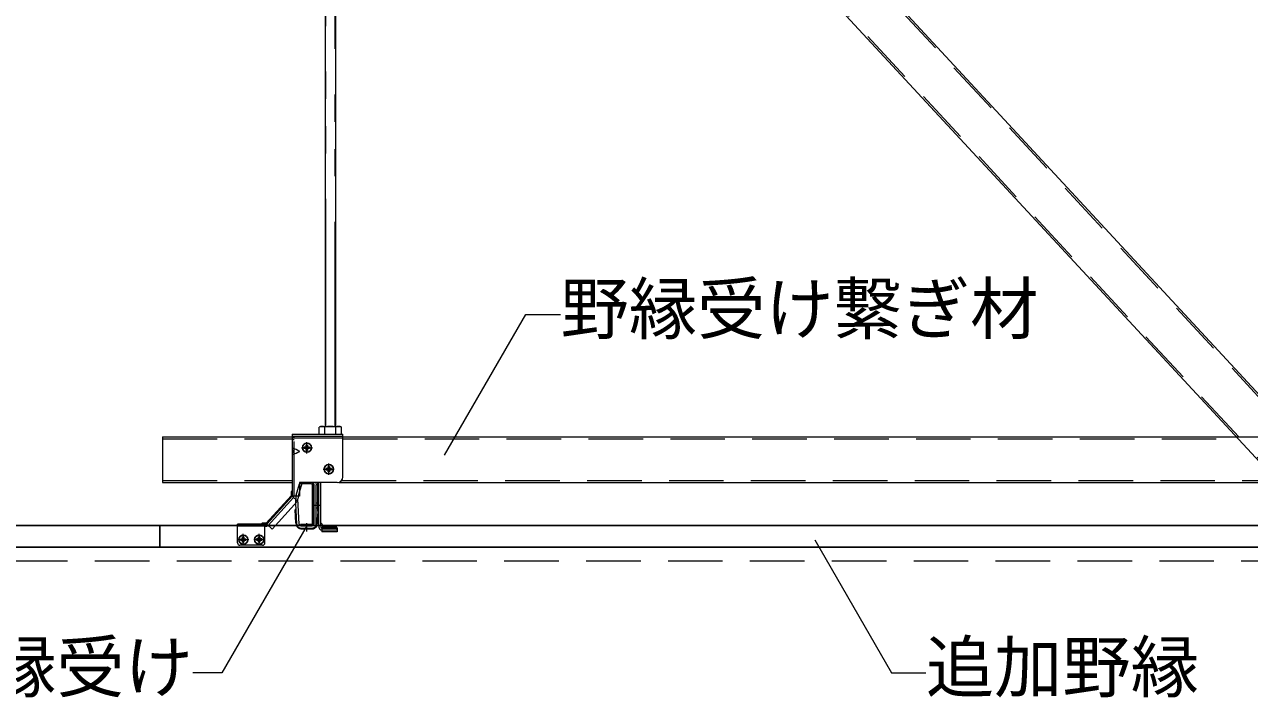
# Model space of a CAD drawing. Units: millimetres on the paper, with parts at other scales. Extents: x -195 to 195, y -140 to 138.
# Drawn here: x -181.28 to -154.35, y -33.23 to -18.44 of the extents above; entities that cross this region are included whole.
import ezdxf
from ezdxf.enums import TextEntityAlignment as Align

# ---------------------------------------------------------------- set-up
doc = ezdxf.new("R2010")
doc.units = ezdxf.units.MM
for name, pattern in [('CHAIN1', [8, 5, -1, 1, -1]), ('DASHED1', [1.8, 1.2, -0.6]), ('DOUBLE_CHAIN1', [8.8, 5, -1, 0.6, -0.6, 0.6, -1])]:
    doc.linetypes.add(name, pattern=pattern)
for name, color, linetype, lineweight in [('7-0_中心線', 4, 'CHAIN1', 9), ('7-1_吊り材', 7, 'Continuous', 18), ('7-2_野縁受け', 3, 'Continuous', 18), ('7-3_野縁', 2, 'Continuous', 25), ('7-4_ブレース・補強材', 3, 'DASHED1', 18), ('7-5_寸法', 4, 'Continuous', 9), ('7-6_文字', 3, 'Continuous', 18), ('7-B_補強金具・金具・その他', 3, 'Continuous', 18), ('7-C_ビス・アンカーボルト・強調図形', 2, 'Continuous', 25), ('7-D_パネル', 4, 'Continuous', 9)]:
    doc.layers.add(name, color=color, linetype=linetype, lineweight=lineweight)
doc.styles.add('ＭＳ ゴシック', font='')
doc.styles.get('ＭＳ ゴシック').set_extended_font_data('MS Gothic')

msp = doc.modelspace()

# ---------------------------------------------------------------- linework, layer by layer
at = {"layer": '7-0_中心線'}
for p, q in [((-175.069, -27.869), (-175.069, -27.619)), ((-175.19, -27.745), (-174.948, -27.745)), ((-174.708, -28.215), (-174.466, -28.215)), ((-174.587, -28.339), (-174.587, -28.089)), ((-174.946, -29.01), (-174.754, -29.01)), ((-175.078, -29.406), (-175.078, -29.588)), ((-176.589, -29.763), (-176.347, -29.763)), ((-176.468, -29.887), (-176.468, -29.637)), ((-176.239, -29.763), (-175.997, -29.763)), ((-176.118, -29.887), (-176.118, -29.637))]:
    msp.add_line(p, q, dxfattribs=at)
at = {"layer": '7-1_吊り材'}
for p, q in [((-174.667, -5.178), (-174.667, -27.274)), ((-174.442, -5.178), (-174.442, -27.274)), ((-174.767, -27.274), (-174.8, -27.293)), ((-174.8, -27.351), (-174.8, -27.293)), ((-174.8, -27.449), (-174.8, -27.351)), ((-174.767, -27.274), (-174.342, -27.274)), ((-174.677, -27.351), (-174.677, -27.293)), ((-174.677, -27.449), (-174.677, -27.351)), ((-174.432, -27.351), (-174.432, -27.293)), ((-174.432, -27.449), (-174.432, -27.351)), ((-174.342, -27.274), (-174.31, -27.293)), ((-174.31, -27.351), (-174.31, -27.293)), ((-174.31, -27.449), (-174.31, -27.351)), ((-175.23, -28.715), (-175.168, -28.51)), ((-175.23, -28.534), (-175.23, -28.534)), ((-175.229, -28.54), (-175.22, -28.51)), ((-174.924, -28.51), (-174.913, -28.568)), ((-174.874, -28.51), (-174.863, -28.568)), ((-174.826, -29.117), (-174.826, -28.51)), ((-174.913, -28.568), (-174.913, -29.423)), ((-174.863, -29.423), (-174.863, -28.568)), ((-175.314, -28.881), (-175.314, -28.871)), ((-175.292, -29.426), (-175.311, -28.962)), ((-175.242, -29.424), (-175.265, -28.869)), ((-175.313, -29.405), (-175.325, -29.11)), ((-174.913, -29.236), (-174.913, -29.235)), ((-174.838, -29.413), (-174.838, -29.278)), ((-174.827, -29.142), (-174.837, -29.245)), ((-174.863, -29.37), (-174.863, -29.369))]:
    msp.add_line(p, q, dxfattribs=at)
at = {"layer": '7-1_吊り材', "linetype": 'DOUBLE_CHAIN1'}
for p, q in [((-174.653, -27.274), (-174.653, -5.178)), ((-174.456, -5.178), (-174.456, -27.274))]:
    msp.add_line(p, q, dxfattribs=at)
at = {"layer": '7-1_吊り材', "linetype": 'DASHED1'}
for p, q in [((-175.304, -28.789), (-175.23, -28.541)), ((-175.256, -28.803), (-175.23, -28.715)), ((-175.311, -28.962), (-175.314, -28.881)), ((-174.863, -28.954), (-174.826, -28.954)), ((-174.863, -29.066), (-174.826, -29.066)), ((-175.205, -29.46), (-174.951, -29.46)), ((-175.205, -29.51), (-174.951, -29.51)), ((-175.188, -29.525), (-174.951, -29.525)), ((-175.128, -29.51), (-175.128, -29.525)), ((-175.028, -29.51), (-175.028, -29.525)), ((-175.003, -29.51), (-175.005, -29.51))]:
    msp.add_line(p, q, dxfattribs=at)
at = {"layer": '7-1_吊り材'}
for centre, radius, start, end in [((-174.72, -27.443), 0.17, 96.3429, 118.0413), ((-174.743, -27.396), 0.122, 57.5712, 88.0446), ((-174.555, -27.679), 0.405, 72.412, 107.588), ((-174.367, -27.396), 0.122, 91.9554, 122.4288), ((-174.39, -27.443), 0.17, 61.9587, 83.6571), ((-175.065, -28.861), 0.25, 168.3445, 182.3187), ((-175.065, -28.861), 0.2, 165.3726, 182.3187), ((-175.251, -29.135), 0.078, 134.9801, 161.3976), ((-174.463, -29.278), 0.375, 175, 180), ((-175.076, -29.117), 0.25, 354.294, 0), ((-175.188, -29.4), 0.125, 182.3187, 208.6854), ((-175.205, -29.423), 0.0875, 182.3187, 205.3769), ((-175.205, -29.423), 0.0375, 182.3187, 270), ((-174.951, -29.423), 0.0375, 270, 0), ((-174.951, -29.423), 0.0875, 334.6231, 0), ((-174.951, -29.413), 0.113, 335.025, 0)]:
    msp.add_arc(centre, radius, start, end, dxfattribs=at)
at = {"layer": '7-1_吊り材', "linetype": 'DASHED1'}
for centre, radius, start, end in [((-175.065, -28.861), 0.25, 163.2308, 168.3445), ((-175.065, -28.861), 0.2, 163.2308, 165.3726), ((-175.188, -29.4), 0.125, 208.6854, 270), ((-175.205, -29.423), 0.0875, 205.3769, 270), ((-174.951, -29.423), 0.0875, 270, 334.6231), ((-174.951, -29.413), 0.113, 270, 335.025)]:
    msp.add_arc(centre, radius, start, end, dxfattribs=at)
at = {"layer": '7-2_野縁受け'}
for p, q in [((-178.244, -27.505), (-175.352, -27.505)), ((-178.244, -27.505), (-178.244, -28.505)), ((-174.279, -27.505), (-154.643, -27.505)), ((-178.244, -28.505), (-175.392, -28.505)), ((-175.213, -28.51), (-174.968, -28.51)), ((-175.213, -28.51), (-175.213, -28.54)), ((-174.968, -28.54), (-175.213, -28.54)), ((-174.369, -28.505), (-152.892, -28.505)), ((-174.943, -29.405), (-174.943, -28.565)), ((-174.914, -29.405), (-174.914, -28.565)), ((-175.213, -29.43), (-175.213, -29.46)), ((-174.968, -29.43), (-175.213, -29.43)), ((-174.968, -29.46), (-175.213, -29.46))]:
    msp.add_line(p, q, dxfattribs=at)
at = {"layer": '7-2_野縁受け', "linetype": 'DASHED1'}
for p, q in [((-178.244, -27.545), (-175.392, -27.545)), ((-174.279, -27.545), (-154.606, -27.545)), ((-154.643, -27.505), (-153.28, -27.505)), ((-178.244, -28.465), (-175.392, -28.465)), ((-174.308, -28.465), (-152.892, -28.465))]:
    msp.add_line(p, q, dxfattribs=at)
at = {"layer": '7-2_野縁受け'}
for centre, radius, start, end in [((-174.968, -28.565), 0.055, 360, 90), ((-174.968, -28.565), 0.025, 360, 90), ((-174.968, -29.405), 0.025, 270, 360), ((-174.968, -29.405), 0.055, 270, 360)]:
    msp.add_arc(centre, radius, start, end, dxfattribs=at)
at = {"layer": '7-3_野縁'}
for p, q in [((-178.304, -29.455), (-181.53, -29.455)), ((-125.865, -29.455), (-178.304, -29.455)), ((-178.304, -29.93), (-125.865, -29.93))]:
    msp.add_line(p, q, dxfattribs=at)
msp.add_lwpolyline([(-178.304, -29.455), (-178.304, -29.93), (-181.53, -29.93)], dxfattribs=at)
at = {"layer": '7-4_ブレース・補強材'}
for p, q in [((-173.075, -6.187), (-152.998, -27.869)), ((-173.746, -6.817), (-153.673, -28.494))]:
    msp.add_line(p, q, dxfattribs=at)
at = {"layer": '7-5_寸法', "color": 3, "lineweight": 18}
for p, q in [((-173.046, -6.16), (-152.968, -27.842)), ((-173.775, -6.844), (-153.702, -28.521))]:
    msp.add_line(p, q, dxfattribs=at)
at = {"layer": '7-6_文字', "color": 7}
for p, q in [((-163.905, -29.768), (-162.216, -32.693)), ((-162.216, -32.693), (-161.462, -32.693))]:
    msp.add_line(p, q, dxfattribs=at)
for points in [[(-172.043, -27.906), (-170.26, -24.818), (-169.492, -24.818)], [(-175.061, -29.443), (-176.937, -32.693), (-177.578, -32.693)]]:
    msp.add_lwpolyline(points, dxfattribs=at)
at = {"layer": '7-B_補強金具・金具・その他'}
for p, q in [((-175.392, -27.449), (-175.392, -27.489)), ((-175.392, -27.449), (-174.279, -27.449)), ((-174.279, -28.385), (-174.279, -27.449)), ((-175.392, -27.489), (-174.279, -27.489)), ((-175.392, -27.529), (-174.279, -27.529)), ((-175.392, -27.529), (-175.352, -27.529)), ((-175.392, -27.529), (-175.392, -28.81)), ((-175.352, -27.529), (-175.352, -27.489)), ((-174.279, -27.529), (-174.279, -27.529)), ((-175.23, -28.51), (-175.23, -28.81)), ((-174.404, -28.51), (-175.23, -28.51)), ((-174.805, -29.46), (-174.805, -28.51)), ((-174.764, -29.46), (-174.764, -28.51)), ((-175.963, -29.4), (-175.417, -28.8)), ((-175.952, -29.425), (-175.392, -28.81)), ((-175.23, -28.81), (-175.392, -28.81)), ((-175.272, -28.92), (-175.392, -28.81)), ((-174.805, -29.258), (-174.805, -28.568)), ((-175.832, -29.535), (-175.272, -28.92)), ((-175.952, -29.425), (-176.592, -29.425)), ((-176.077, -29.425), (-176.052, -29.4)), ((-175.963, -29.4), (-176.052, -29.4)), ((-175.992, -29.838), (-175.992, -29.425)), ((-175.992, -29.465), (-175.952, -29.465)), ((-175.952, -29.425), (-175.832, -29.535)), ((-174.764, -29.398), (-174.703, -29.46)), ((-176.042, -29.888), (-176.542, -29.888))]:
    msp.add_line(p, q, dxfattribs=at)
at = {"layer": '7-B_補強金具・金具・その他', "linetype": 'DASHED1'}
for p, q in [((-175.922, -29.452), (-175.362, -28.837)), ((-175.992, -29.465), (-176.592, -29.465)), ((-174.805, -29.46), (-174.805, -29.488)), ((-174.764, -29.46), (-174.764, -29.485)), ((-174.742, -29.55), (-174.739, -29.55)), ((-174.739, -29.51), (-174.739, -29.51)), ((-174.739, -29.51), (-174.405, -29.51)), ((-174.739, -29.515), (-174.739, -29.59)), ((-174.739, -29.55), (-174.405, -29.55)), ((-174.405, -29.59), (-174.739, -29.59)), ((-174.703, -29.46), (-174.687, -29.475)), ((-174.445, -29.475), (-174.699, -29.475)), ((-174.445, -29.493), (-174.699, -29.493)), ((-174.405, -29.515), (-174.405, -29.59))]:
    msp.add_line(p, q, dxfattribs=at)
msp.add_lwpolyline([(-175.352, -28.81), (-175.352, -27.569), (-175.392, -27.569)], dxfattribs=at)
at = {"layer": '7-B_補強金具・金具・その他'}
for points in [[(-175.392, -28.685), (-175.417, -28.71), (-175.417, -28.8)], [(-176.592, -29.838), (-176.592, -29.425), (-176.592, -29.465)]]:
    msp.add_lwpolyline(points, dxfattribs=at)
for centre, radius, start, end in [((-175.614, -28.488), 0.769, 59.7781, 73.2166), ((-175.244, -27.763), 0.148, 185.5926, 204.362), ((-175.614, -27.159), 0.769, 286.7834, 300.2219), ((-175.244, -27.885), 0.148, 155.638, 174.4074), ((-174.404, -28.385), 0.125, 270, 0), ((-175.392, -28.81), 0.04, 317.6848, 0), ((-175.952, -29.425), 0.04, 270, 317.6848), ((-176.542, -29.838), 0.05, 180, 270), ((-176.042, -29.838), 0.05, 270, 0)]:
    msp.add_arc(centre, radius, start, end, dxfattribs=at)
at = {"layer": '7-B_補強金具・金具・その他', "linetype": 'DASHED1'}
for centre, radius, start, end in [((-174.742, -29.488), 0.0625, 180, 270), ((-174.739, -29.485), 0.025, 180, 270), ((-174.699, -29.515), 0.04, 90, 180), ((-174.699, -29.533), 0.04, 90, 180), ((-174.445, -29.515), 0.04, 0, 90), ((-174.445, -29.533), 0.04, 0, 90)]:
    msp.add_arc(centre, radius, start, end, dxfattribs=at)
at = {"layer": '7-C_ビス・アンカーボルト・強調図形'}
for p, q in [((-175.127, -27.732), (-175.127, -27.757)), ((-175.127, -27.732), (-175.094, -27.732)), ((-175.082, -27.687), (-175.082, -27.719)), ((-175.082, -27.687), (-175.057, -27.687)), ((-175.057, -27.687), (-175.057, -27.719)), ((-175.044, -27.732), (-175.012, -27.732)), ((-175.012, -27.732), (-175.012, -27.757)), ((-175.127, -27.757), (-175.094, -27.757)), ((-175.082, -27.769), (-175.082, -27.802)), ((-175.082, -27.802), (-175.057, -27.802)), ((-175.057, -27.769), (-175.057, -27.802)), ((-175.044, -27.757), (-175.012, -27.757)), ((-174.645, -28.203), (-174.645, -28.228)), ((-174.645, -28.203), (-174.612, -28.203)), ((-174.645, -28.228), (-174.612, -28.228)), ((-174.6, -28.158), (-174.6, -28.19)), ((-174.6, -28.158), (-174.575, -28.158)), ((-174.6, -28.24), (-174.6, -28.273)), ((-174.6, -28.273), (-174.575, -28.273)), ((-174.575, -28.158), (-174.575, -28.19)), ((-174.575, -28.24), (-174.575, -28.273)), ((-174.562, -28.203), (-174.53, -28.203)), ((-174.562, -28.228), (-174.53, -28.228)), ((-174.53, -28.203), (-174.53, -28.228)), ((-176.526, -29.751), (-176.526, -29.776)), ((-176.526, -29.751), (-176.493, -29.751)), ((-176.526, -29.776), (-176.493, -29.776)), ((-176.481, -29.706), (-176.481, -29.738)), ((-176.481, -29.706), (-176.456, -29.706)), ((-176.481, -29.788), (-176.481, -29.821)), ((-176.481, -29.821), (-176.456, -29.821)), ((-176.456, -29.706), (-176.456, -29.738)), ((-176.456, -29.788), (-176.456, -29.821)), ((-176.443, -29.751), (-176.411, -29.751)), ((-176.443, -29.776), (-176.411, -29.776)), ((-176.411, -29.751), (-176.411, -29.776)), ((-176.175, -29.75), (-176.175, -29.775)), ((-176.175, -29.75), (-176.143, -29.75)), ((-176.175, -29.775), (-176.143, -29.775)), ((-176.13, -29.705), (-176.13, -29.738)), ((-176.13, -29.705), (-176.105, -29.705)), ((-176.13, -29.788), (-176.13, -29.82)), ((-176.13, -29.82), (-176.105, -29.82)), ((-176.105, -29.705), (-176.105, -29.738)), ((-176.105, -29.788), (-176.105, -29.82)), ((-176.093, -29.75), (-176.06, -29.75)), ((-176.093, -29.775), (-176.06, -29.775)), ((-176.06, -29.75), (-176.06, -29.775))]:
    msp.add_line(p, q, dxfattribs=at)
for centre in [(-175.069, -27.745), (-174.587, -28.215), (-176.468, -29.763), (-176.118, -29.763)]:
    msp.add_circle(centre, 0.1, dxfattribs=at)
for centre, start, end in [((-175.094, -27.719), 270, 0), ((-175.044, -27.719), 180, 270), ((-175.094, -27.769), 0, 90), ((-175.044, -27.769), 90, 180), ((-174.612, -28.19), 270, 0), ((-174.612, -28.24), 0, 90), ((-174.562, -28.19), 180, 270), ((-174.562, -28.24), 90, 180), ((-176.493, -29.738), 270, 0), ((-176.493, -29.788), 0, 90), ((-176.443, -29.738), 180, 270), ((-176.443, -29.788), 90, 180), ((-176.143, -29.738), 270, 0), ((-176.143, -29.788), 0, 90), ((-176.093, -29.738), 180, 270), ((-176.093, -29.788), 90, 180)]:
    msp.add_arc(centre, 0.0125, start, end, dxfattribs=at)
at = {"layer": '7-D_パネル', "linetype": 'DASHED1'}
for p, q in [((-181.53, -29.93), (-124.017, -29.93)), ((-181.53, -30.23), (-124.017, -30.23))]:
    msp.add_line(p, q, dxfattribs=at)

# ---------------------------------------------------------------- texts
at = {"layer": '7-6_文字', "color": 7, "style": 'ＭＳ ゴシック'}
for s, p in [('野縁受け繋ぎ材', (-169.492, -25.568)), ('野縁受け', (-183.578, -33.443)), ('追加野縁', (-161.462, -33.443))]:
    msp.add_text(s, height=1.1, dxfattribs=at).set_placement(p, align=Align.BOTTOM_LEFT)

doc.saveas('drawing.dxf')
